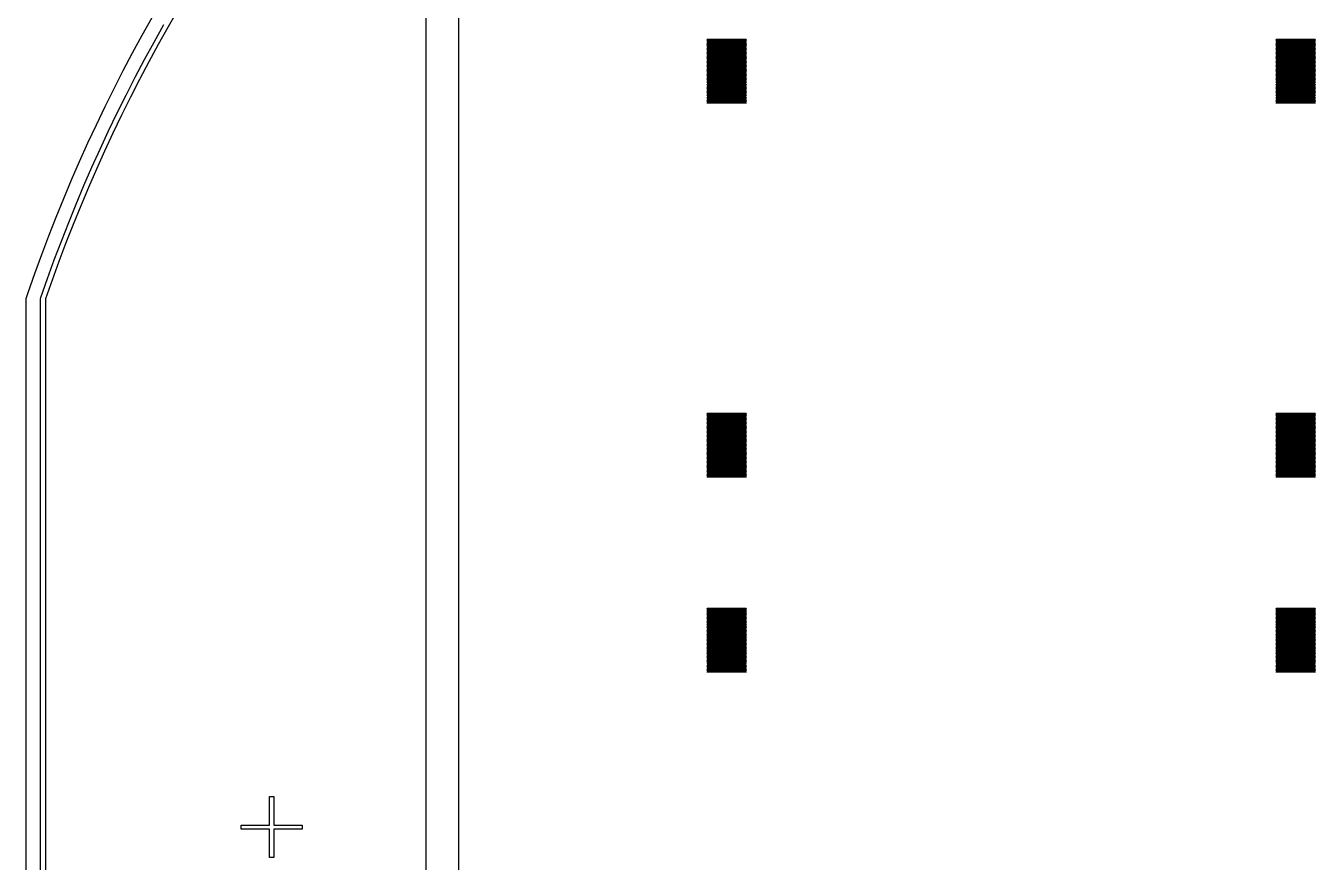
# Model space of a CAD drawing. Extents: x -16 to 83, y -18 to 83.
# Drawn here: x -15.56 to 24.1, y 31.17 to 56.89 of the extents above; entities that cross this region are included whole.
import ezdxf

# ---------------------------------------------------------------- set-up
doc = ezdxf.new("R2010")
doc.units = 0

msp = doc.modelspace()

# ---------------------------------------------------------------- linework, layer by layer
for p, q in [((-3.25, -2.75), (-3.25, 67.25)), ((-2.25, 66.75), (-2.25, -2.25)), ((-11.6894, 57.1414), (-11.9915, 56.6003)), ((-10.8838, 57.3891), (-11.1891, 56.8579)), ((-11.6192, 56.3953), (-11.3196, 56.9319)), ((-11.1891, 56.8579), (-11.4878, 56.323)), ((-11.9915, 56.6003), (-12.287, 56.0555)), ((-11.9122, 55.8552), (-11.6192, 56.3953)), ((5.40001, 56.475), (5.40001, 56.485)), ((5.40001, 56.485), (6.59999, 56.485)), ((6.59999, 56.475), (5.40001, 56.475)), ((5.40001, 56.435), (5.40001, 56.445)), ((5.40001, 56.445), (6.59999, 56.445)), ((6.59999, 56.435), (5.40001, 56.435)), ((5.40001, 56.395), (5.40001, 56.405)), ((5.40001, 56.405), (6.59999, 56.405)), ((6.59999, 56.395), (5.40001, 56.395)), ((5.40001, 56.355), (5.40001, 56.365)), ((5.40001, 56.365), (6.59999, 56.365)), ((6.59999, 56.355), (5.40001, 56.355)), ((5.40001, 56.315), (5.40001, 56.325)), ((5.40001, 56.325), (6.59999, 56.325)), ((6.59999, 56.485), (6.59999, 56.475)), ((6.59999, 56.445), (6.59999, 56.435)), ((6.59999, 56.405), (6.59999, 56.395)), ((6.59999, 56.365), (6.59999, 56.355)), ((6.59999, 56.325), (6.59999, 56.315)), ((22.9, 56.475), (22.9, 56.485)), ((22.9, 56.485), (24.1, 56.485)), ((24.1, 56.475), (22.9, 56.475)), ((22.9, 56.435), (22.9, 56.445)), ((22.9, 56.445), (24.1, 56.445)), ((24.1, 56.435), (22.9, 56.435)), ((22.9, 56.395), (22.9, 56.405)), ((22.9, 56.405), (24.1, 56.405)), ((24.1, 56.395), (22.9, 56.395)), ((22.9, 56.355), (22.9, 56.365)), ((22.9, 56.365), (24.1, 56.365)), ((24.1, 56.355), (22.9, 56.355)), ((22.9, 56.315), (22.9, 56.325)), ((22.9, 56.325), (24.1, 56.325)), ((24.1, 56.485), (24.1, 56.475)), ((24.1, 56.445), (24.1, 56.435)), ((24.1, 56.405), (24.1, 56.395)), ((24.1, 56.365), (24.1, 56.355)), ((24.1, 56.325), (24.1, 56.315)), ((-12.287, 56.0555), (-12.5758, 55.5072)), ((-11.4878, 56.323), (-11.7799, 55.7845)), ((6.59999, 56.315), (5.40001, 56.315)), ((5.40001, 56.275), (5.40001, 56.285)), ((5.40001, 56.285), (6.59999, 56.285)), ((6.59999, 56.275), (5.40001, 56.275)), ((5.40001, 56.235), (5.40001, 56.245)), ((5.40001, 56.245), (6.59999, 56.245)), ((6.59999, 56.235), (5.40001, 56.235)), ((5.40001, 56.195), (5.40001, 56.205)), ((5.40001, 56.205), (6.59999, 56.205)), ((6.59999, 56.195), (5.40001, 56.195)), ((5.40001, 56.155), (5.40001, 56.165)), ((5.40001, 56.165), (6.59999, 56.165)), ((6.59999, 56.155), (5.40001, 56.155)), ((5.40001, 56.115), (5.40001, 56.125)), ((5.40001, 56.125), (6.59999, 56.125)), ((6.59999, 56.115), (5.40001, 56.115)), ((5.40001, 56.075), (5.40001, 56.085)), ((5.40001, 56.085), (6.59999, 56.085)), ((6.59999, 56.075), (5.40001, 56.075)), ((5.40001, 56.035), (5.40001, 56.045)), ((5.40001, 56.045), (6.59999, 56.045)), ((6.59999, 56.035), (5.40001, 56.035)), ((5.40001, 55.995), (5.40001, 56.005)), ((5.40001, 56.005), (6.59999, 56.005)), ((6.59999, 55.995), (5.40001, 55.995)), ((5.40001, 55.955), (5.40001, 55.965)), ((5.40001, 55.965), (6.59999, 55.965)), ((6.59999, 55.955), (5.40001, 55.955)), ((6.59999, 56.285), (6.59999, 56.275)), ((6.59999, 56.245), (6.59999, 56.235)), ((6.59999, 56.205), (6.59999, 56.195)), ((6.59999, 56.165), (6.59999, 56.155)), ((6.59999, 56.125), (6.59999, 56.115)), ((6.59999, 56.085), (6.59999, 56.075)), ((6.59999, 56.045), (6.59999, 56.035)), ((6.59999, 56.005), (6.59999, 55.995)), ((6.59999, 55.965), (6.59999, 55.955)), ((24.1, 56.315), (22.9, 56.315)), ((22.9, 56.275), (22.9, 56.285)), ((22.9, 56.285), (24.1, 56.285)), ((24.1, 56.275), (22.9, 56.275)), ((22.9, 56.235), (22.9, 56.245)), ((22.9, 56.245), (24.1, 56.245)), ((24.1, 56.235), (22.9, 56.235)), ((22.9, 56.195), (22.9, 56.205)), ((22.9, 56.205), (24.1, 56.205)), ((24.1, 56.195), (22.9, 56.195)), ((22.9, 56.155), (22.9, 56.165)), ((22.9, 56.165), (24.1, 56.165)), ((24.1, 56.155), (22.9, 56.155)), ((22.9, 56.115), (22.9, 56.125)), ((22.9, 56.125), (24.1, 56.125)), ((24.1, 56.115), (22.9, 56.115)), ((22.9, 56.075), (22.9, 56.085)), ((22.9, 56.085), (24.1, 56.085)), ((24.1, 56.075), (22.9, 56.075)), ((22.9, 56.035), (22.9, 56.045)), ((22.9, 56.045), (24.1, 56.045)), ((24.1, 56.035), (22.9, 56.035)), ((22.9, 55.995), (22.9, 56.005)), ((22.9, 56.005), (24.1, 56.005)), ((24.1, 55.995), (22.9, 55.995)), ((22.9, 55.955), (22.9, 55.965)), ((22.9, 55.965), (24.1, 55.965)), ((24.1, 55.955), (22.9, 55.955)), ((24.1, 56.285), (24.1, 56.275)), ((24.1, 56.245), (24.1, 56.235)), ((24.1, 56.205), (24.1, 56.195)), ((24.1, 56.165), (24.1, 56.155)), ((24.1, 56.125), (24.1, 56.115)), ((24.1, 56.085), (24.1, 56.075)), ((24.1, 56.045), (24.1, 56.035)), ((24.1, 56.005), (24.1, 55.995)), ((24.1, 55.965), (24.1, 55.955)), ((-12.1985, 55.3115), (-11.9122, 55.8552)), ((-11.7799, 55.7845), (-12.0654, 55.2424)), ((5.40001, 55.915), (5.40001, 55.925)), ((5.40001, 55.925), (6.59999, 55.925)), ((6.59999, 55.915), (5.40001, 55.915)), ((5.40001, 55.875), (5.40001, 55.885)), ((5.40001, 55.885), (6.59999, 55.885)), ((6.59999, 55.875), (5.40001, 55.875)), ((5.40001, 55.835), (5.40001, 55.845)), ((5.40001, 55.845), (6.59999, 55.845)), ((6.59999, 55.835), (5.40001, 55.835)), ((5.40001, 55.795), (5.40001, 55.805)), ((5.40001, 55.805), (6.59999, 55.805)), ((6.59999, 55.795), (5.40001, 55.795)), ((5.40001, 55.755), (5.40001, 55.765)), ((5.40001, 55.765), (6.59999, 55.765)), ((6.59999, 55.755), (5.40001, 55.755)), ((5.40001, 55.715), (5.40001, 55.725)), ((5.40001, 55.725), (6.59999, 55.725)), ((6.59999, 55.715), (5.40001, 55.715)), ((5.40001, 55.675), (5.40001, 55.685)), ((5.40001, 55.685), (6.59999, 55.685)), ((6.59999, 55.675), (5.40001, 55.675)), ((5.40001, 55.635), (5.40001, 55.645)), ((5.40001, 55.645), (6.59999, 55.645)), ((6.59999, 55.635), (5.40001, 55.635)), ((5.40001, 55.595), (5.40001, 55.605)), ((5.40001, 55.605), (6.59999, 55.605)), ((6.59999, 55.595), (5.40001, 55.595)), ((5.40001, 55.555), (5.40001, 55.565)), ((5.40001, 55.565), (6.59999, 55.565)), ((6.59999, 55.555), (5.40001, 55.555)), ((6.59999, 55.925), (6.59999, 55.915)), ((6.59999, 55.885), (6.59999, 55.875)), ((6.59999, 55.845), (6.59999, 55.835)), ((6.59999, 55.805), (6.59999, 55.795)), ((6.59999, 55.765), (6.59999, 55.755)), ((6.59999, 55.725), (6.59999, 55.715)), ((6.59999, 55.685), (6.59999, 55.675)), ((6.59999, 55.645), (6.59999, 55.635)), ((6.59999, 55.605), (6.59999, 55.595)), ((6.59999, 55.565), (6.59999, 55.555)), ((22.9, 55.915), (22.9, 55.925)), ((22.9, 55.925), (24.1, 55.925)), ((24.1, 55.915), (22.9, 55.915)), ((22.9, 55.875), (22.9, 55.885)), ((22.9, 55.885), (24.1, 55.885)), ((24.1, 55.875), (22.9, 55.875)), ((22.9, 55.835), (22.9, 55.845)), ((22.9, 55.845), (24.1, 55.845)), ((24.1, 55.835), (22.9, 55.835)), ((22.9, 55.795), (22.9, 55.805)), ((22.9, 55.805), (24.1, 55.805)), ((24.1, 55.795), (22.9, 55.795)), ((22.9, 55.755), (22.9, 55.765)), ((22.9, 55.765), (24.1, 55.765)), ((24.1, 55.755), (22.9, 55.755)), ((22.9, 55.715), (22.9, 55.725)), ((22.9, 55.725), (24.1, 55.725)), ((24.1, 55.715), (22.9, 55.715)), ((22.9, 55.675), (22.9, 55.685)), ((22.9, 55.685), (24.1, 55.685)), ((24.1, 55.675), (22.9, 55.675)), ((22.9, 55.635), (22.9, 55.645)), ((22.9, 55.645), (24.1, 55.645)), ((24.1, 55.635), (22.9, 55.635)), ((22.9, 55.595), (22.9, 55.605)), ((22.9, 55.605), (24.1, 55.605)), ((24.1, 55.595), (22.9, 55.595)), ((22.9, 55.555), (22.9, 55.565)), ((22.9, 55.565), (24.1, 55.565)), ((24.1, 55.555), (22.9, 55.555)), ((24.1, 55.925), (24.1, 55.915)), ((24.1, 55.885), (24.1, 55.875)), ((24.1, 55.845), (24.1, 55.835)), ((24.1, 55.805), (24.1, 55.795)), ((24.1, 55.765), (24.1, 55.755)), ((24.1, 55.725), (24.1, 55.715)), ((24.1, 55.685), (24.1, 55.675)), ((24.1, 55.645), (24.1, 55.635)), ((24.1, 55.605), (24.1, 55.595)), ((24.1, 55.565), (24.1, 55.555)), ((-12.5758, 55.5072), (-12.8578, 54.9554)), ((-12.4782, 54.7643), (-12.1985, 55.3115)), ((-12.0654, 55.2424), (-12.3442, 54.6968)), ((5.40001, 55.515), (5.40001, 55.525)), ((5.40001, 55.525), (6.59999, 55.525)), ((6.59999, 55.515), (5.40001, 55.515)), ((5.40001, 55.475), (5.40001, 55.485)), ((5.40001, 55.485), (6.59999, 55.485)), ((6.59999, 55.475), (5.40001, 55.475)), ((5.40001, 55.435), (5.40001, 55.445)), ((5.40001, 55.445), (6.59999, 55.445)), ((6.59999, 55.435), (5.40001, 55.435)), ((5.40001, 55.395), (5.40001, 55.405)), ((5.40001, 55.405), (6.59999, 55.405)), ((6.59999, 55.395), (5.40001, 55.395)), ((5.40001, 55.355), (5.40001, 55.365)), ((5.40001, 55.365), (6.59999, 55.365)), ((6.59999, 55.355), (5.40001, 55.355)), ((5.40001, 55.315), (5.40001, 55.325)), ((5.40001, 55.325), (6.59999, 55.325)), ((6.59999, 55.315), (5.40001, 55.315)), ((5.40001, 55.275), (5.40001, 55.285)), ((5.40001, 55.285), (6.59999, 55.285)), ((6.59999, 55.275), (5.40001, 55.275)), ((5.40001, 55.235), (5.40001, 55.245)), ((5.40001, 55.245), (6.59999, 55.245)), ((6.59999, 55.235), (5.40001, 55.235)), ((5.40001, 55.195), (5.40001, 55.205)), ((5.40001, 55.205), (6.59999, 55.205)), ((6.59999, 55.195), (5.40001, 55.195)), ((5.40001, 55.155), (5.40001, 55.165)), ((5.40001, 55.165), (6.59999, 55.165)), ((6.59999, 55.155), (5.40001, 55.155)), ((6.59999, 55.525), (6.59999, 55.515)), ((6.59999, 55.485), (6.59999, 55.475)), ((6.59999, 55.445), (6.59999, 55.435)), ((6.59999, 55.405), (6.59999, 55.395)), ((6.59999, 55.365), (6.59999, 55.355)), ((6.59999, 55.325), (6.59999, 55.315)), ((6.59999, 55.285), (6.59999, 55.275)), ((6.59999, 55.245), (6.59999, 55.235)), ((6.59999, 55.205), (6.59999, 55.195)), ((6.59999, 55.165), (6.59999, 55.155)), ((22.9, 55.515), (22.9, 55.525)), ((22.9, 55.525), (24.1, 55.525)), ((24.1, 55.515), (22.9, 55.515)), ((22.9, 55.475), (22.9, 55.485)), ((22.9, 55.485), (24.1, 55.485)), ((24.1, 55.475), (22.9, 55.475)), ((22.9, 55.435), (22.9, 55.445)), ((22.9, 55.445), (24.1, 55.445)), ((24.1, 55.435), (22.9, 55.435)), ((22.9, 55.395), (22.9, 55.405)), ((22.9, 55.405), (24.1, 55.405)), ((24.1, 55.395), (22.9, 55.395)), ((22.9, 55.355), (22.9, 55.365)), ((22.9, 55.365), (24.1, 55.365)), ((24.1, 55.355), (22.9, 55.355)), ((22.9, 55.315), (22.9, 55.325)), ((22.9, 55.325), (24.1, 55.325)), ((24.1, 55.315), (22.9, 55.315)), ((22.9, 55.275), (22.9, 55.285)), ((22.9, 55.285), (24.1, 55.285)), ((24.1, 55.275), (22.9, 55.275)), ((22.9, 55.235), (22.9, 55.245)), ((22.9, 55.245), (24.1, 55.245)), ((24.1, 55.235), (22.9, 55.235)), ((22.9, 55.195), (22.9, 55.205)), ((22.9, 55.205), (24.1, 55.205)), ((24.1, 55.195), (22.9, 55.195)), ((22.9, 55.155), (22.9, 55.165)), ((22.9, 55.165), (24.1, 55.165)), ((24.1, 55.155), (22.9, 55.155)), ((24.1, 55.525), (24.1, 55.515)), ((24.1, 55.485), (24.1, 55.475)), ((24.1, 55.445), (24.1, 55.435)), ((24.1, 55.405), (24.1, 55.395)), ((24.1, 55.365), (24.1, 55.355)), ((24.1, 55.325), (24.1, 55.315)), ((24.1, 55.285), (24.1, 55.275)), ((24.1, 55.245), (24.1, 55.235)), ((24.1, 55.205), (24.1, 55.195)), ((24.1, 55.165), (24.1, 55.155)), ((-12.8578, 54.9554), (-13.1331, 54.4001)), ((-12.7511, 54.2137), (-12.4782, 54.7643)), ((5.40001, 55.115), (5.40001, 55.125)), ((5.40001, 55.125), (6.59999, 55.125)), ((6.59999, 55.115), (5.40001, 55.115)), ((5.40001, 55.075), (5.40001, 55.085)), ((5.40001, 55.085), (6.59999, 55.085)), ((6.59999, 55.075), (5.40001, 55.075)), ((5.40001, 55.035), (5.40001, 55.045)), ((5.40001, 55.045), (6.59999, 55.045)), ((6.59999, 55.035), (5.40001, 55.035)), ((5.40001, 54.995), (5.40001, 55.005)), ((5.40001, 55.005), (6.59999, 55.005)), ((6.59999, 54.995), (5.40001, 54.995)), ((5.40001, 54.955), (5.40001, 54.965)), ((5.40001, 54.965), (6.59999, 54.965)), ((6.59999, 54.955), (5.40001, 54.955)), ((5.40001, 54.915), (5.40001, 54.925)), ((5.40001, 54.925), (6.59999, 54.925)), ((6.59999, 54.915), (5.40001, 54.915)), ((5.40001, 54.875), (5.40001, 54.885)), ((5.40001, 54.885), (6.59999, 54.885)), ((6.59999, 54.875), (5.40001, 54.875)), ((5.40001, 54.835), (5.40001, 54.845)), ((5.40001, 54.845), (6.59999, 54.845)), ((6.59999, 54.835), (5.40001, 54.835)), ((5.40001, 54.795), (5.40001, 54.805)), ((5.40001, 54.805), (6.59999, 54.805)), ((6.59999, 54.795), (5.40001, 54.795)), ((5.40001, 54.755), (5.40001, 54.765)), ((5.40001, 54.765), (6.59999, 54.765)), ((6.59999, 54.755), (5.40001, 54.755)), ((6.59999, 55.125), (6.59999, 55.115)), ((6.59999, 55.085), (6.59999, 55.075)), ((6.59999, 55.045), (6.59999, 55.035)), ((6.59999, 55.005), (6.59999, 54.995)), ((6.59999, 54.965), (6.59999, 54.955)), ((6.59999, 54.925), (6.59999, 54.915)), ((6.59999, 54.885), (6.59999, 54.875)), ((6.59999, 54.845), (6.59999, 54.835)), ((6.59999, 54.805), (6.59999, 54.795)), ((6.59999, 54.765), (6.59999, 54.755)), ((22.9, 55.115), (22.9, 55.125)), ((22.9, 55.125), (24.1, 55.125)), ((24.1, 55.115), (22.9, 55.115)), ((22.9, 55.075), (22.9, 55.085)), ((22.9, 55.085), (24.1, 55.085)), ((24.1, 55.075), (22.9, 55.075)), ((22.9, 55.035), (22.9, 55.045)), ((22.9, 55.045), (24.1, 55.045)), ((24.1, 55.035), (22.9, 55.035)), ((22.9, 54.995), (22.9, 55.005)), ((22.9, 55.005), (24.1, 55.005)), ((24.1, 54.995), (22.9, 54.995)), ((22.9, 54.955), (22.9, 54.965)), ((22.9, 54.965), (24.1, 54.965)), ((24.1, 54.955), (22.9, 54.955)), ((22.9, 54.915), (22.9, 54.925)), ((22.9, 54.925), (24.1, 54.925)), ((24.1, 54.915), (22.9, 54.915)), ((22.9, 54.875), (22.9, 54.885)), ((22.9, 54.885), (24.1, 54.885)), ((24.1, 54.875), (22.9, 54.875)), ((22.9, 54.835), (22.9, 54.845)), ((22.9, 54.845), (24.1, 54.845)), ((24.1, 54.835), (22.9, 54.835)), ((22.9, 54.795), (22.9, 54.805)), ((22.9, 54.805), (24.1, 54.805)), ((24.1, 54.795), (22.9, 54.795)), ((22.9, 54.755), (22.9, 54.765)), ((22.9, 54.765), (24.1, 54.765)), ((24.1, 54.755), (22.9, 54.755)), ((24.1, 55.125), (24.1, 55.115)), ((24.1, 55.085), (24.1, 55.075)), ((24.1, 55.045), (24.1, 55.035)), ((24.1, 55.005), (24.1, 54.995)), ((24.1, 54.965), (24.1, 54.955)), ((24.1, 54.925), (24.1, 54.915)), ((24.1, 54.885), (24.1, 54.875)), ((24.1, 54.845), (24.1, 54.835)), ((24.1, 54.805), (24.1, 54.795)), ((24.1, 54.765), (24.1, 54.755)), ((-13.1331, 54.4001), (-13.4015, 53.8415)), ((-12.3442, 54.6968), (-12.6163, 54.1479)), ((5.40001, 54.715), (5.40001, 54.725)), ((5.40001, 54.725), (6.59999, 54.725)), ((6.59999, 54.715), (5.40001, 54.715)), ((5.40001, 54.675), (5.40001, 54.685)), ((5.40001, 54.685), (6.59999, 54.685)), ((6.59999, 54.675), (5.40001, 54.675)), ((5.40001, 54.635), (5.40001, 54.645)), ((5.40001, 54.645), (6.59999, 54.645)), ((6.59999, 54.635), (5.40001, 54.635)), ((5.40001, 54.595), (5.40001, 54.605)), ((5.40001, 54.605), (6.59999, 54.605)), ((6.59999, 54.595), (5.40001, 54.595)), ((5.40001, 54.555), (5.40001, 54.565)), ((5.40001, 54.565), (6.59999, 54.565)), ((6.59999, 54.555), (5.40001, 54.555)), ((5.40001, 54.515), (5.40001, 54.525)), ((5.40001, 54.525), (6.59999, 54.525)), ((6.59999, 54.515), (5.40001, 54.515)), ((6.59999, 54.725), (6.59999, 54.715)), ((6.59999, 54.685), (6.59999, 54.675)), ((6.59999, 54.645), (6.59999, 54.635)), ((6.59999, 54.605), (6.59999, 54.595)), ((6.59999, 54.565), (6.59999, 54.555)), ((6.59999, 54.525), (6.59999, 54.515)), ((22.9, 54.715), (22.9, 54.725)), ((22.9, 54.725), (24.1, 54.725)), ((24.1, 54.715), (22.9, 54.715)), ((22.9, 54.675), (22.9, 54.685)), ((22.9, 54.685), (24.1, 54.685)), ((24.1, 54.675), (22.9, 54.675)), ((22.9, 54.635), (22.9, 54.645)), ((22.9, 54.645), (24.1, 54.645)), ((24.1, 54.635), (22.9, 54.635)), ((22.9, 54.595), (22.9, 54.605)), ((22.9, 54.605), (24.1, 54.605)), ((24.1, 54.595), (22.9, 54.595)), ((22.9, 54.555), (22.9, 54.565)), ((22.9, 54.565), (24.1, 54.565)), ((24.1, 54.555), (22.9, 54.555)), ((22.9, 54.515), (22.9, 54.525)), ((22.9, 54.525), (24.1, 54.525)), ((24.1, 54.515), (22.9, 54.515)), ((24.1, 54.725), (24.1, 54.715)), ((24.1, 54.685), (24.1, 54.675)), ((24.1, 54.645), (24.1, 54.635)), ((24.1, 54.605), (24.1, 54.595)), ((24.1, 54.565), (24.1, 54.555)), ((24.1, 54.525), (24.1, 54.515)), ((-13.0173, 53.6598), (-12.7511, 54.2137)), ((-12.6163, 54.1479), (-12.8817, 53.5957)), ((-13.4015, 53.8415), (-13.663, 53.2797)), ((-13.2766, 53.1027), (-13.0173, 53.6598)), ((-12.8817, 53.5957), (-13.1402, 53.0402)), ((-13.663, 53.2797), (-13.9176, 52.7147)), ((-13.5291, 52.5424), (-13.2766, 53.1027)), ((-13.1402, 53.0402), (-13.3919, 52.4817)), ((-13.9176, 52.7147), (-14.1652, 52.1466)), ((-13.7746, 51.9791), (-13.5291, 52.5424)), ((-13.3919, 52.4817), (-13.6367, 51.92)), ((-14.1652, 52.1466), (-14.4059, 51.5755)), ((-14.0133, 51.4129), (-13.7746, 51.9791)), ((-14.4059, 51.5755), (-14.6396, 51.0015)), ((-13.6367, 51.92), (-13.8747, 51.3555)), ((-14.2449, 50.8437), (-14.0133, 51.4129)), ((-13.8747, 51.3555), (-14.1057, 50.788)), ((-14.6396, 51.0015), (-14.8661, 50.4247)), ((-14.4696, 50.2717), (-14.2449, 50.8437)), ((-14.1057, 50.788), (-14.3297, 50.2178)), ((-14.8661, 50.4247), (-15.0856, 49.8451)), ((-14.6872, 49.6971), (-14.4696, 50.2717)), ((-14.3297, 50.2178), (-14.5466, 49.6448)), ((-15.0856, 49.8451), (-15.298, 49.2629)), ((-14.8978, 49.1198), (-14.6872, 49.6971)), ((-14.5466, 49.6448), (-14.7566, 49.0692)), ((-15.298, 49.2629), (-15.5032, 48.6782)), ((-15.1013, 48.5399), (-14.8978, 49.1198)), ((-14.7566, 49.0692), (-14.9564, 48.4998)), ((-15.5032, 48.6782), (-15.5641, 48.4975)), ((-15.5641, 48.4975), (-15.5641, 16.0025)), ((-15.115, 48.4992), (-15.1013, 48.5399)), ((-15.115, 16.0008), (-15.115, 48.4992)), ((-14.9564, 48.4998), (-14.9564, 16.0002)), ((5.40001, 44.975), (5.40001, 44.985)), ((5.40001, 44.985), (6.59999, 44.985)), ((6.59999, 44.975), (5.40001, 44.975)), ((5.40001, 44.935), (5.40001, 44.945)), ((5.40001, 44.945), (6.59999, 44.945)), ((6.59999, 44.935), (5.40001, 44.935)), ((5.40001, 44.895), (5.40001, 44.905)), ((5.40001, 44.905), (6.59999, 44.905)), ((6.59999, 44.895), (5.40001, 44.895)), ((5.40001, 44.855), (5.40001, 44.865)), ((5.40001, 44.865), (6.59999, 44.865)), ((6.59999, 44.855), (5.40001, 44.855)), ((5.40001, 44.815), (5.40001, 44.825)), ((5.40001, 44.825), (6.59999, 44.825)), ((6.59999, 44.985), (6.59999, 44.975)), ((6.59999, 44.945), (6.59999, 44.935)), ((6.59999, 44.905), (6.59999, 44.895)), ((6.59999, 44.865), (6.59999, 44.855)), ((6.59999, 44.825), (6.59999, 44.815)), ((22.9, 44.975), (22.9, 44.985)), ((22.9, 44.985), (24.1, 44.985)), ((24.1, 44.975), (22.9, 44.975)), ((22.9, 44.935), (22.9, 44.945)), ((22.9, 44.945), (24.1, 44.945)), ((24.1, 44.935), (22.9, 44.935)), ((22.9, 44.895), (22.9, 44.905)), ((22.9, 44.905), (24.1, 44.905)), ((24.1, 44.895), (22.9, 44.895)), ((22.9, 44.855), (22.9, 44.865)), ((22.9, 44.865), (24.1, 44.865)), ((24.1, 44.855), (22.9, 44.855)), ((22.9, 44.815), (22.9, 44.825)), ((22.9, 44.825), (24.1, 44.825)), ((24.1, 44.985), (24.1, 44.975)), ((24.1, 44.945), (24.1, 44.935)), ((24.1, 44.905), (24.1, 44.895)), ((24.1, 44.865), (24.1, 44.855)), ((24.1, 44.825), (24.1, 44.815)), ((6.59999, 44.815), (5.40001, 44.815)), ((5.40001, 44.775), (5.40001, 44.785)), ((5.40001, 44.785), (6.59999, 44.785)), ((6.59999, 44.775), (5.40001, 44.775)), ((5.40001, 44.735), (5.40001, 44.745)), ((5.40001, 44.745), (6.59999, 44.745)), ((6.59999, 44.735), (5.40001, 44.735)), ((5.40001, 44.695), (5.40001, 44.705)), ((5.40001, 44.705), (6.59999, 44.705)), ((6.59999, 44.695), (5.40001, 44.695)), ((5.40001, 44.655), (5.40001, 44.665)), ((5.40001, 44.665), (6.59999, 44.665)), ((6.59999, 44.655), (5.40001, 44.655)), ((5.40001, 44.615), (5.40001, 44.625)), ((5.40001, 44.625), (6.59999, 44.625)), ((6.59999, 44.615), (5.40001, 44.615)), ((5.40001, 44.575), (5.40001, 44.585)), ((5.40001, 44.585), (6.59999, 44.585)), ((6.59999, 44.575), (5.40001, 44.575)), ((5.40001, 44.535), (5.40001, 44.545)), ((5.40001, 44.545), (6.59999, 44.545)), ((6.59999, 44.535), (5.40001, 44.535)), ((5.40001, 44.495), (5.40001, 44.505)), ((5.40001, 44.505), (6.59999, 44.505)), ((6.59999, 44.495), (5.40001, 44.495)), ((5.40001, 44.455), (5.40001, 44.465)), ((5.40001, 44.465), (6.59999, 44.465)), ((6.59999, 44.455), (5.40001, 44.455)), ((5.40001, 44.415), (5.40001, 44.425)), ((5.40001, 44.425), (6.59999, 44.425)), ((6.59999, 44.785), (6.59999, 44.775)), ((6.59999, 44.745), (6.59999, 44.735)), ((6.59999, 44.705), (6.59999, 44.695)), ((6.59999, 44.665), (6.59999, 44.655)), ((6.59999, 44.625), (6.59999, 44.615)), ((6.59999, 44.585), (6.59999, 44.575)), ((6.59999, 44.545), (6.59999, 44.535)), ((6.59999, 44.505), (6.59999, 44.495)), ((6.59999, 44.465), (6.59999, 44.455)), ((6.59999, 44.425), (6.59999, 44.415)), ((24.1, 44.815), (22.9, 44.815)), ((22.9, 44.775), (22.9, 44.785)), ((22.9, 44.785), (24.1, 44.785)), ((24.1, 44.775), (22.9, 44.775)), ((22.9, 44.735), (22.9, 44.745)), ((22.9, 44.745), (24.1, 44.745)), ((24.1, 44.735), (22.9, 44.735)), ((22.9, 44.695), (22.9, 44.705)), ((22.9, 44.705), (24.1, 44.705)), ((24.1, 44.695), (22.9, 44.695)), ((22.9, 44.655), (22.9, 44.665)), ((22.9, 44.665), (24.1, 44.665)), ((24.1, 44.655), (22.9, 44.655)), ((22.9, 44.615), (22.9, 44.625)), ((22.9, 44.625), (24.1, 44.625)), ((24.1, 44.615), (22.9, 44.615)), ((22.9, 44.575), (22.9, 44.585)), ((22.9, 44.585), (24.1, 44.585)), ((24.1, 44.575), (22.9, 44.575)), ((22.9, 44.535), (22.9, 44.545)), ((22.9, 44.545), (24.1, 44.545)), ((24.1, 44.535), (22.9, 44.535)), ((22.9, 44.495), (22.9, 44.505)), ((22.9, 44.505), (24.1, 44.505)), ((24.1, 44.495), (22.9, 44.495)), ((22.9, 44.455), (22.9, 44.465)), ((22.9, 44.465), (24.1, 44.465)), ((24.1, 44.455), (22.9, 44.455)), ((22.9, 44.415), (22.9, 44.425)), ((22.9, 44.425), (24.1, 44.425)), ((24.1, 44.785), (24.1, 44.775)), ((24.1, 44.745), (24.1, 44.735)), ((24.1, 44.705), (24.1, 44.695)), ((24.1, 44.665), (24.1, 44.655)), ((24.1, 44.625), (24.1, 44.615)), ((24.1, 44.585), (24.1, 44.575)), ((24.1, 44.545), (24.1, 44.535)), ((24.1, 44.505), (24.1, 44.495)), ((24.1, 44.465), (24.1, 44.455)), ((24.1, 44.425), (24.1, 44.415)), ((6.59999, 44.415), (5.40001, 44.415)), ((5.40001, 44.375), (5.40001, 44.385)), ((5.40001, 44.385), (6.59999, 44.385)), ((6.59999, 44.375), (5.40001, 44.375)), ((5.40001, 44.335), (5.40001, 44.345)), ((5.40001, 44.345), (6.59999, 44.345)), ((6.59999, 44.335), (5.40001, 44.335)), ((5.40001, 44.295), (5.40001, 44.305)), ((5.40001, 44.305), (6.59999, 44.305)), ((6.59999, 44.295), (5.40001, 44.295)), ((5.40001, 44.255), (5.40001, 44.265)), ((5.40001, 44.265), (6.59999, 44.265)), ((6.59999, 44.255), (5.40001, 44.255)), ((5.40001, 44.215), (5.40001, 44.225)), ((5.40001, 44.225), (6.59999, 44.225)), ((6.59999, 44.215), (5.40001, 44.215)), ((5.40001, 44.175), (5.40001, 44.185)), ((5.40001, 44.185), (6.59999, 44.185)), ((6.59999, 44.175), (5.40001, 44.175)), ((5.40001, 44.135), (5.40001, 44.145)), ((5.40001, 44.145), (6.59999, 44.145)), ((6.59999, 44.135), (5.40001, 44.135)), ((5.40001, 44.095), (5.40001, 44.105)), ((5.40001, 44.105), (6.59999, 44.105)), ((6.59999, 44.095), (5.40001, 44.095)), ((5.40001, 44.055), (5.40001, 44.065)), ((5.40001, 44.065), (6.59999, 44.065)), ((6.59999, 44.055), (5.40001, 44.055)), ((6.59999, 44.385), (6.59999, 44.375)), ((6.59999, 44.345), (6.59999, 44.335)), ((6.59999, 44.305), (6.59999, 44.295)), ((6.59999, 44.265), (6.59999, 44.255)), ((6.59999, 44.225), (6.59999, 44.215)), ((6.59999, 44.185), (6.59999, 44.175)), ((6.59999, 44.145), (6.59999, 44.135)), ((6.59999, 44.105), (6.59999, 44.095)), ((6.59999, 44.065), (6.59999, 44.055)), ((24.1, 44.415), (22.9, 44.415)), ((22.9, 44.375), (22.9, 44.385)), ((22.9, 44.385), (24.1, 44.385)), ((24.1, 44.375), (22.9, 44.375)), ((22.9, 44.335), (22.9, 44.345)), ((22.9, 44.345), (24.1, 44.345)), ((24.1, 44.335), (22.9, 44.335)), ((22.9, 44.295), (22.9, 44.305)), ((22.9, 44.305), (24.1, 44.305)), ((24.1, 44.295), (22.9, 44.295)), ((22.9, 44.255), (22.9, 44.265)), ((22.9, 44.265), (24.1, 44.265)), ((24.1, 44.255), (22.9, 44.255)), ((22.9, 44.215), (22.9, 44.225)), ((22.9, 44.225), (24.1, 44.225)), ((24.1, 44.215), (22.9, 44.215)), ((22.9, 44.175), (22.9, 44.185)), ((22.9, 44.185), (24.1, 44.185)), ((24.1, 44.175), (22.9, 44.175)), ((22.9, 44.135), (22.9, 44.145)), ((22.9, 44.145), (24.1, 44.145)), ((24.1, 44.135), (22.9, 44.135)), ((22.9, 44.095), (22.9, 44.105)), ((22.9, 44.105), (24.1, 44.105)), ((24.1, 44.095), (22.9, 44.095)), ((22.9, 44.055), (22.9, 44.065)), ((22.9, 44.065), (24.1, 44.065)), ((24.1, 44.055), (22.9, 44.055)), ((24.1, 44.385), (24.1, 44.375)), ((24.1, 44.345), (24.1, 44.335)), ((24.1, 44.305), (24.1, 44.295)), ((24.1, 44.265), (24.1, 44.255)), ((24.1, 44.225), (24.1, 44.215)), ((24.1, 44.185), (24.1, 44.175)), ((24.1, 44.145), (24.1, 44.135)), ((24.1, 44.105), (24.1, 44.095)), ((24.1, 44.065), (24.1, 44.055)), ((5.40001, 44.015), (5.40001, 44.025)), ((5.40001, 44.025), (6.59999, 44.025)), ((6.59999, 44.015), (5.40001, 44.015)), ((5.40001, 43.975), (5.40001, 43.985)), ((5.40001, 43.985), (6.59999, 43.985)), ((6.59999, 43.975), (5.40001, 43.975)), ((5.40001, 43.935), (5.40001, 43.945)), ((5.40001, 43.945), (6.59999, 43.945)), ((6.59999, 43.935), (5.40001, 43.935)), ((5.40001, 43.895), (5.40001, 43.905)), ((5.40001, 43.905), (6.59999, 43.905)), ((6.59999, 43.895), (5.40001, 43.895)), ((5.40001, 43.855), (5.40001, 43.865)), ((5.40001, 43.865), (6.59999, 43.865)), ((6.59999, 43.855), (5.40001, 43.855)), ((5.40001, 43.815), (5.40001, 43.825)), ((5.40001, 43.825), (6.59999, 43.825)), ((6.59999, 43.815), (5.40001, 43.815)), ((5.40001, 43.775), (5.40001, 43.785)), ((5.40001, 43.785), (6.59999, 43.785)), ((6.59999, 43.775), (5.40001, 43.775)), ((5.40001, 43.735), (5.40001, 43.745)), ((5.40001, 43.745), (6.59999, 43.745)), ((6.59999, 43.735), (5.40001, 43.735)), ((5.40001, 43.695), (5.40001, 43.705)), ((5.40001, 43.705), (6.59999, 43.705)), ((6.59999, 43.695), (5.40001, 43.695)), ((5.40001, 43.655), (5.40001, 43.665)), ((5.40001, 43.665), (6.59999, 43.665)), ((6.59999, 43.655), (5.40001, 43.655)), ((6.59999, 44.025), (6.59999, 44.015)), ((6.59999, 43.985), (6.59999, 43.975)), ((6.59999, 43.945), (6.59999, 43.935)), ((6.59999, 43.905), (6.59999, 43.895)), ((6.59999, 43.865), (6.59999, 43.855)), ((6.59999, 43.825), (6.59999, 43.815)), ((6.59999, 43.785), (6.59999, 43.775)), ((6.59999, 43.745), (6.59999, 43.735)), ((6.59999, 43.705), (6.59999, 43.695)), ((6.59999, 43.665), (6.59999, 43.655)), ((22.9, 44.015), (22.9, 44.025)), ((22.9, 44.025), (24.1, 44.025)), ((24.1, 44.015), (22.9, 44.015)), ((22.9, 43.975), (22.9, 43.985)), ((22.9, 43.985), (24.1, 43.985)), ((24.1, 43.975), (22.9, 43.975)), ((22.9, 43.935), (22.9, 43.945)), ((22.9, 43.945), (24.1, 43.945)), ((24.1, 43.935), (22.9, 43.935)), ((22.9, 43.895), (22.9, 43.905)), ((22.9, 43.905), (24.1, 43.905)), ((24.1, 43.895), (22.9, 43.895)), ((22.9, 43.855), (22.9, 43.865)), ((22.9, 43.865), (24.1, 43.865)), ((24.1, 43.855), (22.9, 43.855)), ((22.9, 43.815), (22.9, 43.825)), ((22.9, 43.825), (24.1, 43.825)), ((24.1, 43.815), (22.9, 43.815)), ((22.9, 43.775), (22.9, 43.785)), ((22.9, 43.785), (24.1, 43.785)), ((24.1, 43.775), (22.9, 43.775)), ((22.9, 43.735), (22.9, 43.745)), ((22.9, 43.745), (24.1, 43.745)), ((24.1, 43.735), (22.9, 43.735)), ((22.9, 43.695), (22.9, 43.705)), ((22.9, 43.705), (24.1, 43.705)), ((24.1, 43.695), (22.9, 43.695)), ((22.9, 43.655), (22.9, 43.665)), ((22.9, 43.665), (24.1, 43.665)), ((24.1, 43.655), (22.9, 43.655)), ((24.1, 44.025), (24.1, 44.015)), ((24.1, 43.985), (24.1, 43.975)), ((24.1, 43.945), (24.1, 43.935)), ((24.1, 43.905), (24.1, 43.895)), ((24.1, 43.865), (24.1, 43.855)), ((24.1, 43.825), (24.1, 43.815)), ((24.1, 43.785), (24.1, 43.775)), ((24.1, 43.745), (24.1, 43.735)), ((24.1, 43.705), (24.1, 43.695)), ((24.1, 43.665), (24.1, 43.655)), ((5.40001, 43.615), (5.40001, 43.625)), ((5.40001, 43.625), (6.59999, 43.625)), ((6.59999, 43.615), (5.40001, 43.615)), ((5.40001, 43.575), (5.40001, 43.585)), ((5.40001, 43.585), (6.59999, 43.585)), ((6.59999, 43.575), (5.40001, 43.575)), ((5.40001, 43.535), (5.40001, 43.545)), ((5.40001, 43.545), (6.59999, 43.545)), ((6.59999, 43.535), (5.40001, 43.535)), ((5.40001, 43.495), (5.40001, 43.505)), ((5.40001, 43.505), (6.59999, 43.505)), ((6.59999, 43.495), (5.40001, 43.495)), ((5.40001, 43.455), (5.40001, 43.465)), ((5.40001, 43.465), (6.59999, 43.465)), ((6.59999, 43.455), (5.40001, 43.455)), ((5.40001, 43.415), (5.40001, 43.425)), ((5.40001, 43.425), (6.59999, 43.425)), ((6.59999, 43.415), (5.40001, 43.415)), ((5.40001, 43.375), (5.40001, 43.385)), ((5.40001, 43.385), (6.59999, 43.385)), ((6.59999, 43.375), (5.40001, 43.375)), ((5.40001, 43.335), (5.40001, 43.345)), ((5.40001, 43.345), (6.59999, 43.345)), ((6.59999, 43.335), (5.40001, 43.335)), ((5.40001, 43.295), (5.40001, 43.305)), ((5.40001, 43.305), (6.59999, 43.305)), ((6.59999, 43.295), (5.40001, 43.295)), ((5.40001, 43.255), (5.40001, 43.265)), ((5.40001, 43.265), (6.59999, 43.265)), ((6.59999, 43.255), (5.40001, 43.255)), ((6.59999, 43.625), (6.59999, 43.615)), ((6.59999, 43.585), (6.59999, 43.575)), ((6.59999, 43.545), (6.59999, 43.535)), ((6.59999, 43.505), (6.59999, 43.495)), ((6.59999, 43.465), (6.59999, 43.455)), ((6.59999, 43.425), (6.59999, 43.415)), ((6.59999, 43.385), (6.59999, 43.375)), ((6.59999, 43.345), (6.59999, 43.335)), ((6.59999, 43.305), (6.59999, 43.295)), ((6.59999, 43.265), (6.59999, 43.255)), ((22.9, 43.615), (22.9, 43.625)), ((22.9, 43.625), (24.1, 43.625)), ((24.1, 43.615), (22.9, 43.615)), ((22.9, 43.575), (22.9, 43.585)), ((22.9, 43.585), (24.1, 43.585)), ((24.1, 43.575), (22.9, 43.575)), ((22.9, 43.535), (22.9, 43.545)), ((22.9, 43.545), (24.1, 43.545)), ((24.1, 43.535), (22.9, 43.535)), ((22.9, 43.495), (22.9, 43.505)), ((22.9, 43.505), (24.1, 43.505)), ((24.1, 43.495), (22.9, 43.495)), ((22.9, 43.455), (22.9, 43.465)), ((22.9, 43.465), (24.1, 43.465)), ((24.1, 43.455), (22.9, 43.455)), ((22.9, 43.415), (22.9, 43.425)), ((22.9, 43.425), (24.1, 43.425)), ((24.1, 43.415), (22.9, 43.415)), ((22.9, 43.375), (22.9, 43.385)), ((22.9, 43.385), (24.1, 43.385)), ((24.1, 43.375), (22.9, 43.375)), ((22.9, 43.335), (22.9, 43.345)), ((22.9, 43.345), (24.1, 43.345)), ((24.1, 43.335), (22.9, 43.335)), ((22.9, 43.295), (22.9, 43.305)), ((22.9, 43.305), (24.1, 43.305)), ((24.1, 43.295), (22.9, 43.295)), ((22.9, 43.255), (22.9, 43.265)), ((22.9, 43.265), (24.1, 43.265)), ((24.1, 43.255), (22.9, 43.255)), ((24.1, 43.625), (24.1, 43.615)), ((24.1, 43.585), (24.1, 43.575)), ((24.1, 43.545), (24.1, 43.535)), ((24.1, 43.505), (24.1, 43.495)), ((24.1, 43.465), (24.1, 43.455)), ((24.1, 43.425), (24.1, 43.415)), ((24.1, 43.385), (24.1, 43.375)), ((24.1, 43.345), (24.1, 43.335)), ((24.1, 43.305), (24.1, 43.295)), ((24.1, 43.265), (24.1, 43.255)), ((5.40001, 43.215), (5.40001, 43.225)), ((5.40001, 43.225), (6.59999, 43.225)), ((6.59999, 43.215), (5.40001, 43.215)), ((5.40001, 43.175), (5.40001, 43.185)), ((5.40001, 43.185), (6.59999, 43.185)), ((6.59999, 43.175), (5.40001, 43.175)), ((5.40001, 43.135), (5.40001, 43.145)), ((5.40001, 43.145), (6.59999, 43.145)), ((6.59999, 43.135), (5.40001, 43.135)), ((5.40001, 43.095), (5.40001, 43.105)), ((5.40001, 43.105), (6.59999, 43.105)), ((6.59999, 43.095), (5.40001, 43.095)), ((5.40001, 43.055), (5.40001, 43.065)), ((5.40001, 43.065), (6.59999, 43.065)), ((6.59999, 43.055), (5.40001, 43.055)), ((5.40001, 43.015), (5.40001, 43.025)), ((5.40001, 43.025), (6.59999, 43.025)), ((6.59999, 43.015), (5.40001, 43.015)), ((6.59999, 43.225), (6.59999, 43.215)), ((6.59999, 43.185), (6.59999, 43.175)), ((6.59999, 43.145), (6.59999, 43.135)), ((6.59999, 43.105), (6.59999, 43.095)), ((6.59999, 43.065), (6.59999, 43.055)), ((6.59999, 43.025), (6.59999, 43.015)), ((22.9, 43.215), (22.9, 43.225)), ((22.9, 43.225), (24.1, 43.225)), ((24.1, 43.215), (22.9, 43.215)), ((22.9, 43.175), (22.9, 43.185)), ((22.9, 43.185), (24.1, 43.185)), ((24.1, 43.175), (22.9, 43.175)), ((22.9, 43.135), (22.9, 43.145)), ((22.9, 43.145), (24.1, 43.145)), ((24.1, 43.135), (22.9, 43.135)), ((22.9, 43.095), (22.9, 43.105)), ((22.9, 43.105), (24.1, 43.105)), ((24.1, 43.095), (22.9, 43.095)), ((22.9, 43.055), (22.9, 43.065)), ((22.9, 43.065), (24.1, 43.065)), ((24.1, 43.055), (22.9, 43.055)), ((22.9, 43.015), (22.9, 43.025)), ((22.9, 43.025), (24.1, 43.025)), ((24.1, 43.015), (22.9, 43.015)), ((24.1, 43.225), (24.1, 43.215)), ((24.1, 43.185), (24.1, 43.175)), ((24.1, 43.145), (24.1, 43.135)), ((24.1, 43.105), (24.1, 43.095)), ((24.1, 43.065), (24.1, 43.055)), ((24.1, 43.025), (24.1, 43.015)), ((5.40001, 38.975), (5.40001, 38.985)), ((5.40001, 38.985), (6.59999, 38.985)), ((6.59999, 38.975), (5.40001, 38.975)), ((5.40001, 38.935), (5.40001, 38.945)), ((5.40001, 38.945), (6.59999, 38.945)), ((6.59999, 38.935), (5.40001, 38.935)), ((5.40001, 38.895), (5.40001, 38.905)), ((5.40001, 38.905), (6.59999, 38.905)), ((6.59999, 38.895), (5.40001, 38.895)), ((6.59999, 38.985), (6.59999, 38.975)), ((6.59999, 38.945), (6.59999, 38.935)), ((6.59999, 38.905), (6.59999, 38.895)), ((22.9, 38.975), (22.9, 38.985)), ((22.9, 38.985), (24.1, 38.985)), ((24.1, 38.975), (22.9, 38.975)), ((22.9, 38.935), (22.9, 38.945)), ((22.9, 38.945), (24.1, 38.945)), ((24.1, 38.935), (22.9, 38.935)), ((22.9, 38.895), (22.9, 38.905)), ((22.9, 38.905), (24.1, 38.905)), ((24.1, 38.895), (22.9, 38.895)), ((24.1, 38.985), (24.1, 38.975)), ((24.1, 38.945), (24.1, 38.935)), ((24.1, 38.905), (24.1, 38.895)), ((5.40001, 38.855), (5.40001, 38.865)), ((5.40001, 38.865), (6.59999, 38.865)), ((6.59999, 38.855), (5.40001, 38.855)), ((5.40001, 38.815), (5.40001, 38.825)), ((5.40001, 38.825), (6.59999, 38.825)), ((6.59999, 38.815), (5.40001, 38.815)), ((5.40001, 38.775), (5.40001, 38.785)), ((5.40001, 38.785), (6.59999, 38.785)), ((6.59999, 38.775), (5.40001, 38.775)), ((5.40001, 38.735), (5.40001, 38.745)), ((5.40001, 38.745), (6.59999, 38.745)), ((6.59999, 38.735), (5.40001, 38.735)), ((5.40001, 38.695), (5.40001, 38.705)), ((5.40001, 38.705), (6.59999, 38.705)), ((6.59999, 38.695), (5.40001, 38.695)), ((5.40001, 38.655), (5.40001, 38.665)), ((5.40001, 38.665), (6.59999, 38.665)), ((6.59999, 38.655), (5.40001, 38.655)), ((5.40001, 38.615), (5.40001, 38.625)), ((5.40001, 38.625), (6.59999, 38.625)), ((6.59999, 38.615), (5.40001, 38.615)), ((5.40001, 38.575), (5.40001, 38.585)), ((5.40001, 38.585), (6.59999, 38.585)), ((6.59999, 38.575), (5.40001, 38.575)), ((5.40001, 38.535), (5.40001, 38.545)), ((5.40001, 38.545), (6.59999, 38.545)), ((6.59999, 38.535), (5.40001, 38.535)), ((5.40001, 38.495), (5.40001, 38.505)), ((5.40001, 38.505), (6.59999, 38.505)), ((6.59999, 38.495), (5.40001, 38.495)), ((6.59999, 38.865), (6.59999, 38.855)), ((6.59999, 38.825), (6.59999, 38.815)), ((6.59999, 38.785), (6.59999, 38.775)), ((6.59999, 38.745), (6.59999, 38.735)), ((6.59999, 38.705), (6.59999, 38.695)), ((6.59999, 38.665), (6.59999, 38.655)), ((6.59999, 38.625), (6.59999, 38.615)), ((6.59999, 38.585), (6.59999, 38.575)), ((6.59999, 38.545), (6.59999, 38.535)), ((6.59999, 38.505), (6.59999, 38.495)), ((22.9, 38.855), (22.9, 38.865)), ((22.9, 38.865), (24.1, 38.865)), ((24.1, 38.855), (22.9, 38.855)), ((22.9, 38.815), (22.9, 38.825)), ((22.9, 38.825), (24.1, 38.825)), ((24.1, 38.815), (22.9, 38.815)), ((22.9, 38.775), (22.9, 38.785)), ((22.9, 38.785), (24.1, 38.785)), ((24.1, 38.775), (22.9, 38.775)), ((22.9, 38.735), (22.9, 38.745)), ((22.9, 38.745), (24.1, 38.745)), ((24.1, 38.735), (22.9, 38.735)), ((22.9, 38.695), (22.9, 38.705)), ((22.9, 38.705), (24.1, 38.705)), ((24.1, 38.695), (22.9, 38.695)), ((22.9, 38.655), (22.9, 38.665)), ((22.9, 38.665), (24.1, 38.665)), ((24.1, 38.655), (22.9, 38.655)), ((22.9, 38.615), (22.9, 38.625)), ((22.9, 38.625), (24.1, 38.625)), ((24.1, 38.615), (22.9, 38.615)), ((22.9, 38.575), (22.9, 38.585)), ((22.9, 38.585), (24.1, 38.585)), ((24.1, 38.575), (22.9, 38.575)), ((22.9, 38.535), (22.9, 38.545)), ((22.9, 38.545), (24.1, 38.545)), ((24.1, 38.535), (22.9, 38.535)), ((22.9, 38.495), (22.9, 38.505)), ((22.9, 38.505), (24.1, 38.505)), ((24.1, 38.495), (22.9, 38.495)), ((24.1, 38.865), (24.1, 38.855)), ((24.1, 38.825), (24.1, 38.815)), ((24.1, 38.785), (24.1, 38.775)), ((24.1, 38.745), (24.1, 38.735)), ((24.1, 38.705), (24.1, 38.695)), ((24.1, 38.665), (24.1, 38.655)), ((24.1, 38.625), (24.1, 38.615)), ((24.1, 38.585), (24.1, 38.575)), ((24.1, 38.545), (24.1, 38.535)), ((24.1, 38.505), (24.1, 38.495)), ((5.40001, 38.455), (5.40001, 38.465)), ((5.40001, 38.465), (6.59999, 38.465)), ((6.59999, 38.455), (5.40001, 38.455)), ((5.40001, 38.415), (5.40001, 38.425)), ((5.40001, 38.425), (6.59999, 38.425)), ((6.59999, 38.415), (5.40001, 38.415)), ((5.40001, 38.375), (5.40001, 38.385)), ((5.40001, 38.385), (6.59999, 38.385)), ((6.59999, 38.375), (5.40001, 38.375)), ((5.40001, 38.335), (5.40001, 38.345)), ((5.40001, 38.345), (6.59999, 38.345)), ((6.59999, 38.335), (5.40001, 38.335)), ((5.40001, 38.295), (5.40001, 38.305)), ((5.40001, 38.305), (6.59999, 38.305)), ((6.59999, 38.295), (5.40001, 38.295)), ((5.40001, 38.255), (5.40001, 38.265)), ((5.40001, 38.265), (6.59999, 38.265)), ((6.59999, 38.255), (5.40001, 38.255)), ((5.40001, 38.215), (5.40001, 38.225)), ((5.40001, 38.225), (6.59999, 38.225)), ((6.59999, 38.215), (5.40001, 38.215)), ((5.40001, 38.175), (5.40001, 38.185)), ((5.40001, 38.185), (6.59999, 38.185)), ((6.59999, 38.175), (5.40001, 38.175)), ((5.40001, 38.135), (5.40001, 38.145)), ((5.40001, 38.145), (6.59999, 38.145)), ((6.59999, 38.135), (5.40001, 38.135)), ((5.40001, 38.095), (5.40001, 38.105)), ((5.40001, 38.105), (6.59999, 38.105)), ((6.59999, 38.095), (5.40001, 38.095)), ((6.59999, 38.465), (6.59999, 38.455)), ((6.59999, 38.425), (6.59999, 38.415)), ((6.59999, 38.385), (6.59999, 38.375)), ((6.59999, 38.345), (6.59999, 38.335)), ((6.59999, 38.305), (6.59999, 38.295)), ((6.59999, 38.265), (6.59999, 38.255)), ((6.59999, 38.225), (6.59999, 38.215)), ((6.59999, 38.185), (6.59999, 38.175)), ((6.59999, 38.145), (6.59999, 38.135)), ((6.59999, 38.105), (6.59999, 38.095)), ((22.9, 38.455), (22.9, 38.465)), ((22.9, 38.465), (24.1, 38.465)), ((24.1, 38.455), (22.9, 38.455)), ((22.9, 38.415), (22.9, 38.425)), ((22.9, 38.425), (24.1, 38.425)), ((24.1, 38.415), (22.9, 38.415)), ((22.9, 38.375), (22.9, 38.385)), ((22.9, 38.385), (24.1, 38.385)), ((24.1, 38.375), (22.9, 38.375)), ((22.9, 38.335), (22.9, 38.345)), ((22.9, 38.345), (24.1, 38.345)), ((24.1, 38.335), (22.9, 38.335)), ((22.9, 38.295), (22.9, 38.305)), ((22.9, 38.305), (24.1, 38.305)), ((24.1, 38.295), (22.9, 38.295)), ((22.9, 38.255), (22.9, 38.265)), ((22.9, 38.265), (24.1, 38.265)), ((24.1, 38.255), (22.9, 38.255)), ((22.9, 38.215), (22.9, 38.225)), ((22.9, 38.225), (24.1, 38.225)), ((24.1, 38.215), (22.9, 38.215)), ((22.9, 38.175), (22.9, 38.185)), ((22.9, 38.185), (24.1, 38.185)), ((24.1, 38.175), (22.9, 38.175)), ((22.9, 38.135), (22.9, 38.145)), ((22.9, 38.145), (24.1, 38.145)), ((24.1, 38.135), (22.9, 38.135)), ((22.9, 38.095), (22.9, 38.105)), ((22.9, 38.105), (24.1, 38.105)), ((24.1, 38.095), (22.9, 38.095)), ((24.1, 38.465), (24.1, 38.455)), ((24.1, 38.425), (24.1, 38.415)), ((24.1, 38.385), (24.1, 38.375)), ((24.1, 38.345), (24.1, 38.335)), ((24.1, 38.305), (24.1, 38.295)), ((24.1, 38.265), (24.1, 38.255)), ((24.1, 38.225), (24.1, 38.215)), ((24.1, 38.185), (24.1, 38.175)), ((24.1, 38.145), (24.1, 38.135)), ((24.1, 38.105), (24.1, 38.095)), ((5.40001, 38.055), (5.40001, 38.065)), ((5.40001, 38.065), (6.59999, 38.065)), ((6.59999, 38.055), (5.40001, 38.055)), ((5.40001, 38.015), (5.40001, 38.025)), ((5.40001, 38.025), (6.59999, 38.025)), ((6.59999, 38.015), (5.40001, 38.015)), ((5.40001, 37.975), (5.40001, 37.985)), ((5.40001, 37.985), (6.59999, 37.985)), ((6.59999, 37.975), (5.40001, 37.975)), ((5.40001, 37.935), (5.40001, 37.945)), ((5.40001, 37.945), (6.59999, 37.945)), ((6.59999, 37.935), (5.40001, 37.935)), ((5.40001, 37.895), (5.40001, 37.905)), ((5.40001, 37.905), (6.59999, 37.905)), ((6.59999, 37.895), (5.40001, 37.895)), ((5.40001, 37.855), (5.40001, 37.865)), ((5.40001, 37.865), (6.59999, 37.865)), ((6.59999, 37.855), (5.40001, 37.855)), ((5.40001, 37.815), (5.40001, 37.825)), ((5.40001, 37.825), (6.59999, 37.825)), ((6.59999, 37.815), (5.40001, 37.815)), ((5.40001, 37.775), (5.40001, 37.785)), ((5.40001, 37.785), (6.59999, 37.785)), ((6.59999, 37.775), (5.40001, 37.775)), ((5.40001, 37.735), (5.40001, 37.745)), ((5.40001, 37.745), (6.59999, 37.745)), ((6.59999, 37.735), (5.40001, 37.735)), ((5.40001, 37.695), (5.40001, 37.705)), ((5.40001, 37.705), (6.59999, 37.705)), ((6.59999, 37.695), (5.40001, 37.695)), ((6.59999, 38.065), (6.59999, 38.055)), ((6.59999, 38.025), (6.59999, 38.015)), ((6.59999, 37.985), (6.59999, 37.975)), ((6.59999, 37.945), (6.59999, 37.935)), ((6.59999, 37.905), (6.59999, 37.895)), ((6.59999, 37.865), (6.59999, 37.855)), ((6.59999, 37.825), (6.59999, 37.815)), ((6.59999, 37.785), (6.59999, 37.775)), ((6.59999, 37.745), (6.59999, 37.735)), ((6.59999, 37.705), (6.59999, 37.695)), ((22.9, 38.055), (22.9, 38.065)), ((22.9, 38.065), (24.1, 38.065)), ((24.1, 38.055), (22.9, 38.055)), ((22.9, 38.015), (22.9, 38.025)), ((22.9, 38.025), (24.1, 38.025)), ((24.1, 38.015), (22.9, 38.015)), ((22.9, 37.975), (22.9, 37.985)), ((22.9, 37.985), (24.1, 37.985)), ((24.1, 37.975), (22.9, 37.975)), ((22.9, 37.935), (22.9, 37.945)), ((22.9, 37.945), (24.1, 37.945)), ((24.1, 37.935), (22.9, 37.935)), ((22.9, 37.895), (22.9, 37.905)), ((22.9, 37.905), (24.1, 37.905)), ((24.1, 37.895), (22.9, 37.895)), ((22.9, 37.855), (22.9, 37.865)), ((22.9, 37.865), (24.1, 37.865)), ((24.1, 37.855), (22.9, 37.855)), ((22.9, 37.815), (22.9, 37.825)), ((22.9, 37.825), (24.1, 37.825)), ((24.1, 37.815), (22.9, 37.815)), ((22.9, 37.775), (22.9, 37.785)), ((22.9, 37.785), (24.1, 37.785)), ((24.1, 37.775), (22.9, 37.775)), ((22.9, 37.735), (22.9, 37.745)), ((22.9, 37.745), (24.1, 37.745)), ((24.1, 37.735), (22.9, 37.735)), ((22.9, 37.695), (22.9, 37.705)), ((22.9, 37.705), (24.1, 37.705)), ((24.1, 37.695), (22.9, 37.695)), ((24.1, 38.065), (24.1, 38.055)), ((24.1, 38.025), (24.1, 38.015)), ((24.1, 37.985), (24.1, 37.975)), ((24.1, 37.945), (24.1, 37.935)), ((24.1, 37.905), (24.1, 37.895)), ((24.1, 37.865), (24.1, 37.855)), ((24.1, 37.825), (24.1, 37.815)), ((24.1, 37.785), (24.1, 37.775)), ((24.1, 37.745), (24.1, 37.735)), ((24.1, 37.705), (24.1, 37.695)), ((5.40001, 37.655), (5.40001, 37.665)), ((5.40001, 37.665), (6.59999, 37.665)), ((6.59999, 37.655), (5.40001, 37.655)), ((5.40001, 37.615), (5.40001, 37.625)), ((5.40001, 37.625), (6.59999, 37.625)), ((6.59999, 37.615), (5.40001, 37.615)), ((5.40001, 37.575), (5.40001, 37.585)), ((5.40001, 37.585), (6.59999, 37.585)), ((6.59999, 37.575), (5.40001, 37.575)), ((5.40001, 37.535), (5.40001, 37.545)), ((5.40001, 37.545), (6.59999, 37.545)), ((6.59999, 37.535), (5.40001, 37.535)), ((5.40001, 37.495), (5.40001, 37.505)), ((5.40001, 37.505), (6.59999, 37.505)), ((6.59999, 37.495), (5.40001, 37.495)), ((5.40001, 37.455), (5.40001, 37.465)), ((5.40001, 37.465), (6.59999, 37.465)), ((6.59999, 37.455), (5.40001, 37.455)), ((5.40001, 37.415), (5.40001, 37.425)), ((5.40001, 37.425), (6.59999, 37.425)), ((6.59999, 37.415), (5.40001, 37.415)), ((5.40001, 37.375), (5.40001, 37.385)), ((5.40001, 37.385), (6.59999, 37.385)), ((6.59999, 37.375), (5.40001, 37.375)), ((5.40001, 37.335), (5.40001, 37.345)), ((5.40001, 37.345), (6.59999, 37.345)), ((6.59999, 37.335), (5.40001, 37.335)), ((5.40001, 37.295), (5.40001, 37.305)), ((5.40001, 37.305), (6.59999, 37.305)), ((6.59999, 37.295), (5.40001, 37.295)), ((6.59999, 37.665), (6.59999, 37.655)), ((6.59999, 37.625), (6.59999, 37.615)), ((6.59999, 37.585), (6.59999, 37.575)), ((6.59999, 37.545), (6.59999, 37.535)), ((6.59999, 37.505), (6.59999, 37.495)), ((6.59999, 37.465), (6.59999, 37.455)), ((6.59999, 37.425), (6.59999, 37.415)), ((6.59999, 37.385), (6.59999, 37.375)), ((6.59999, 37.345), (6.59999, 37.335)), ((6.59999, 37.305), (6.59999, 37.295)), ((22.9, 37.655), (22.9, 37.665)), ((22.9, 37.665), (24.1, 37.665)), ((24.1, 37.655), (22.9, 37.655)), ((22.9, 37.615), (22.9, 37.625)), ((22.9, 37.625), (24.1, 37.625)), ((24.1, 37.615), (22.9, 37.615)), ((22.9, 37.575), (22.9, 37.585)), ((22.9, 37.585), (24.1, 37.585)), ((24.1, 37.575), (22.9, 37.575)), ((22.9, 37.535), (22.9, 37.545)), ((22.9, 37.545), (24.1, 37.545)), ((24.1, 37.535), (22.9, 37.535)), ((22.9, 37.495), (22.9, 37.505)), ((22.9, 37.505), (24.1, 37.505)), ((24.1, 37.495), (22.9, 37.495)), ((22.9, 37.455), (22.9, 37.465)), ((22.9, 37.465), (24.1, 37.465)), ((24.1, 37.455), (22.9, 37.455)), ((22.9, 37.415), (22.9, 37.425)), ((22.9, 37.425), (24.1, 37.425)), ((24.1, 37.415), (22.9, 37.415)), ((22.9, 37.375), (22.9, 37.385)), ((22.9, 37.385), (24.1, 37.385)), ((24.1, 37.375), (22.9, 37.375)), ((22.9, 37.335), (22.9, 37.345)), ((22.9, 37.345), (24.1, 37.345)), ((24.1, 37.335), (22.9, 37.335)), ((22.9, 37.295), (22.9, 37.305)), ((22.9, 37.305), (24.1, 37.305)), ((24.1, 37.295), (22.9, 37.295)), ((24.1, 37.665), (24.1, 37.655)), ((24.1, 37.625), (24.1, 37.615)), ((24.1, 37.585), (24.1, 37.575)), ((24.1, 37.545), (24.1, 37.535)), ((24.1, 37.505), (24.1, 37.495)), ((24.1, 37.465), (24.1, 37.455)), ((24.1, 37.425), (24.1, 37.415)), ((24.1, 37.385), (24.1, 37.375)), ((24.1, 37.345), (24.1, 37.335)), ((24.1, 37.305), (24.1, 37.295)), ((5.40001, 37.255), (5.40001, 37.265)), ((5.40001, 37.265), (6.59999, 37.265)), ((6.59999, 37.255), (5.40001, 37.255)), ((5.40001, 37.215), (5.40001, 37.225)), ((5.40001, 37.225), (6.59999, 37.225)), ((6.59999, 37.215), (5.40001, 37.215)), ((5.40001, 37.175), (5.40001, 37.185)), ((5.40001, 37.185), (6.59999, 37.185)), ((6.59999, 37.175), (5.40001, 37.175)), ((5.40001, 37.135), (5.40001, 37.145)), ((5.40001, 37.145), (6.59999, 37.145)), ((6.59999, 37.135), (5.40001, 37.135)), ((5.40001, 37.095), (5.40001, 37.105)), ((5.40001, 37.105), (6.59999, 37.105)), ((6.59999, 37.095), (5.40001, 37.095)), ((5.40001, 37.055), (5.40001, 37.065)), ((5.40001, 37.065), (6.59999, 37.065)), ((6.59999, 37.055), (5.40001, 37.055)), ((5.40001, 37.015), (5.40001, 37.025)), ((5.40001, 37.025), (6.59999, 37.025)), ((6.59999, 37.015), (5.40001, 37.015)), ((6.59999, 37.265), (6.59999, 37.255)), ((6.59999, 37.225), (6.59999, 37.215)), ((6.59999, 37.185), (6.59999, 37.175)), ((6.59999, 37.145), (6.59999, 37.135)), ((6.59999, 37.105), (6.59999, 37.095)), ((6.59999, 37.065), (6.59999, 37.055)), ((6.59999, 37.025), (6.59999, 37.015)), ((22.9, 37.255), (22.9, 37.265)), ((22.9, 37.265), (24.1, 37.265)), ((24.1, 37.255), (22.9, 37.255)), ((22.9, 37.215), (22.9, 37.225)), ((22.9, 37.225), (24.1, 37.225)), ((24.1, 37.215), (22.9, 37.215)), ((22.9, 37.175), (22.9, 37.185)), ((22.9, 37.185), (24.1, 37.185)), ((24.1, 37.175), (22.9, 37.175)), ((22.9, 37.135), (22.9, 37.145)), ((22.9, 37.145), (24.1, 37.145)), ((24.1, 37.135), (22.9, 37.135)), ((22.9, 37.095), (22.9, 37.105)), ((22.9, 37.105), (24.1, 37.105)), ((24.1, 37.095), (22.9, 37.095)), ((22.9, 37.055), (22.9, 37.065)), ((22.9, 37.065), (24.1, 37.065)), ((24.1, 37.055), (22.9, 37.055)), ((22.9, 37.015), (22.9, 37.025)), ((22.9, 37.025), (24.1, 37.025)), ((24.1, 37.015), (22.9, 37.015)), ((24.1, 37.265), (24.1, 37.255)), ((24.1, 37.225), (24.1, 37.215)), ((24.1, 37.185), (24.1, 37.175)), ((24.1, 37.145), (24.1, 37.135)), ((24.1, 37.105), (24.1, 37.095)), ((24.1, 37.065), (24.1, 37.055)), ((24.1, 37.025), (24.1, 37.015)), ((-8.0625, 32.3125), (-8.0625, 33.1875)), ((-8.0625, 33.1875), (-7.9375, 33.1875)), ((-7.9375, 33.1875), (-7.9375, 32.3125)), ((-8.9375, 32.1875), (-8.9375, 32.3125)), ((-8.9375, 32.3125), (-8.0625, 32.3125)), ((-8.0625, 32.1875), (-8.9375, 32.1875)), ((-8.0625, 31.3125), (-8.0625, 32.1875)), ((-7.9375, 32.3125), (-7.0625, 32.3125)), ((-7.0625, 32.1875), (-7.9375, 32.1875)), ((-7.9375, 32.1875), (-7.9375, 31.3125)), ((-7.0625, 32.3125), (-7.0625, 32.1875)), ((-7.9375, 31.3125), (-8.0625, 31.3125))]:
    msp.add_line(p, q)

doc.saveas('drawing.dxf')
